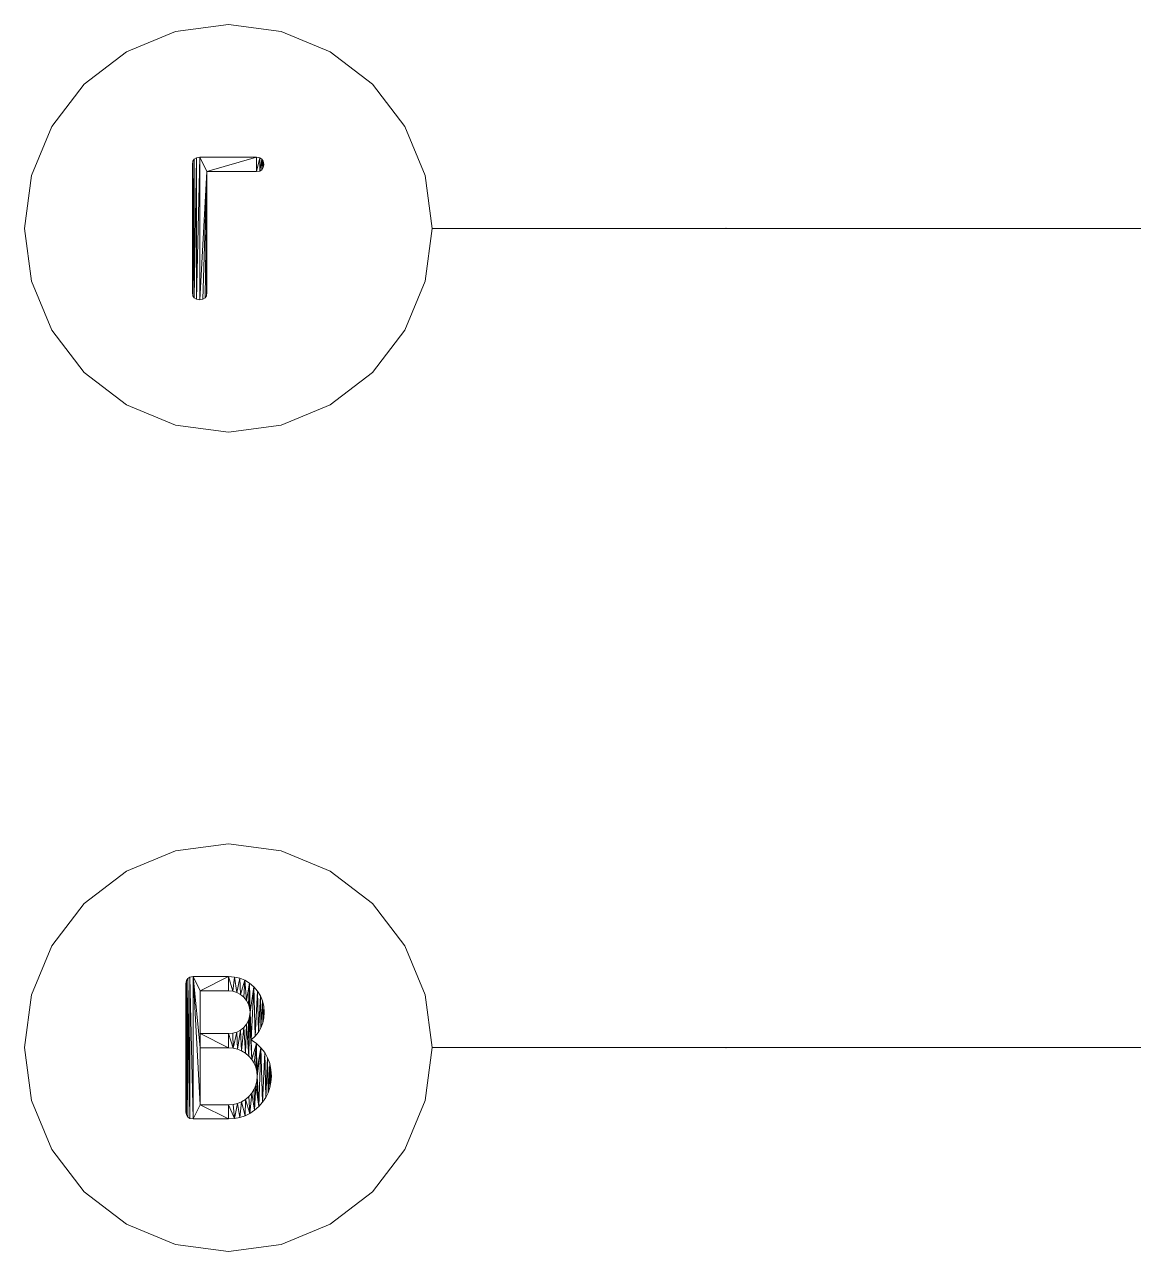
# Model space of a CAD drawing. Header units: millimetres. Extents: x 1039 to 86168, y -97507 to 20336.
# Drawn here: x 1159 to 3879, y 11231 to 14241 of the extents above; entities that cross this region are included whole.
import ezdxf

# ---------------------------------------------------------------- set-up
doc = ezdxf.new("R2010")
doc.units = ezdxf.units.MM
doc.header["$MEASUREMENT"] = 0
doc.layers.add('Элемент Модели - Оси', color=7, linetype='Continuous')
doc.layers.add('Элемент Модели - Оси_Ном._пера__1', color=7, linetype='Continuous', lineweight=15)
doc.layers.add('Элемент Модели - Оси_Ном._пера__7', color=7, linetype='Continuous', lineweight=15)

# ---------------------------------------------------------------- blocks, each defined once
blk = doc.blocks.new('Объект_13F5B3D3-A604-4DFE-B9D2-FF72E2AA5D62')
at = {"layer": 'Элемент Модели - Оси_Ном._пера__1', "color": 7, "lineweight": 15}
for p, q in [((2159, 11730.8), (2879.8, 11730.8)), ((2879.8, 11730.8), (13587.9, 11730.8))]:
    blk.add_line(p, q, dxfattribs=at)
blk.add_point((2879.8, 11730.8), dxfattribs=at)
at = {"layer": 'Элемент Модели - Оси_Ном._пера__7', "color": 7, "lineweight": 15}
for p, q in [((1529.6, 12213.7), (1659, 12230.8)), ((1659, 12230.8), (1788.4, 12213.7)), ((1409, 12163.8), (1529.6, 12213.7)), ((1788.4, 12213.7), (1909, 12163.8)), ((1305.5, 12084.3), (1409, 12163.8)), ((1909, 12163.8), (2012.6, 12084.3)), ((1226, 11980.8), (1305.5, 12084.3)), ((2012.6, 12084.3), (2092.1, 11980.8)), ((1176.1, 11860.2), (1226, 11980.8)), ((2092.1, 11980.8), (2142, 11860.2)), ((1159, 11730.8), (1176.1, 11860.2)), ((2142, 11860.2), (2159, 11730.8)), ((1176.1, 11601.4), (1159, 11730.8)), ((2159, 11730.8), (2142, 11601.4)), ((2159, 11730.8), (2142, 11601.4)), ((1226, 11480.8), (1176.1, 11601.4)), ((2142, 11601.4), (2092.1, 11480.8)), ((2142, 11601.4), (2092.1, 11480.8)), ((1305.5, 11377.2), (1226, 11480.8)), ((2092.1, 11480.8), (2012.6, 11377.2)), ((2092.1, 11480.8), (2012.6, 11377.2)), ((1409, 11297.8), (1305.5, 11377.2)), ((2012.6, 11377.2), (1909, 11297.8)), ((1529.6, 11247.8), (1409, 11297.8)), ((1909, 11297.8), (1788.4, 11247.8)), ((1659, 11230.8), (1529.6, 11247.8)), ((1788.4, 11247.8), (1659, 11230.8))]:
    blk.add_line(p, q, dxfattribs=at)
at = {"layer": 'Элемент Модели - Оси', "lineweight": 0}
mesh = blk.add_polyface(dxfattribs=at)
corners = [(1714.7, 11749.7), (1727.9, 11740.7), (1739, 11730.4), (1748.1, 11718.8), (1755.2, 11706.1), (1760.3, 11692.1), (1763.3, 11677), (1764.4, 11660.6), (1763.5, 11646.4), (1760.9, 11633), (1756.7, 11620.3), (1750.7, 11608.3), (1743, 11597.1), (1733.7, 11586.5), (1723.1, 11577.1), (1711.8, 11569.4), (1699.8, 11563.5), (1687.1, 11559.2), (1673.7, 11556.6), (1659.6, 11555.8), (1572.4, 11555.8), (1564.7, 11556.9), (1559.3, 11560.1), (1556, 11565.6), (1554.9, 11573.2), (1554.9, 11887.6), (1556, 11895.2), (1559.3, 11900.7), (1564.7, 11904), (1572.4, 11905.1), (1659.7, 11905.1), (1673.9, 11904), (1687.3, 11901), (1699.7, 11896), (1711.2, 11888.9), (1721.7, 11879.8), (1730.8, 11869.2), (1737.9, 11857.7), (1743, 11845.3), (1746, 11832), (1747, 11817.7), (1746.1, 11804.2), (1743.4, 11791.6), (1738.9, 11779.8), (1732.7, 11768.9), (1724.6, 11758.9), (1589.9, 11870.1), (1589.9, 11765.2), (1659.7, 11765.2), (1670.1, 11766.2), (1679.8, 11769.1), (1688.6, 11773.9), (1696.7, 11780.6), (1703.4, 11788.7), (1708.2, 11797.5), (1711.1, 11807.2), (1712.1, 11817.7), (1711.1, 11828.1), (1708.2, 11837.8), (1703.4, 11846.7), (1696.7, 11854.7), (1688.6, 11861.5), (1679.8, 11866.3), (1670.1, 11869.1), (1659.7, 11870.1), (1589.9, 11730.3), (1589.9, 11590.7), (1659.6, 11590.7), (1671, 11591.5), (1681.6, 11594), (1691.5, 11598), (1700.7, 11603.7), (1709.2, 11611), (1716.5, 11619.4), (1722.1, 11628.6), (1726.2, 11638.5), (1728.6, 11649.1), (1729.4, 11660.5), (1728.6, 11671.9), (1726.2, 11682.5), (1722.1, 11692.4), (1716.5, 11701.6), (1709.2, 11710.1), (1700.7, 11717.3), (1691.5, 11723), (1681.6, 11727), (1671, 11729.5), (1659.6, 11730.3)]
mesh.append_faces([[corners[k] for k in face] for face in [(25, 23, 24)]], dxfattribs={"vtx0": -1, "color": 1})
mesh.append_faces([[corners[k] for k in face] for face in [(2, 13, 77), (35, 0, 56), (56, 0, 81), (29, 46, 65), (29, 66, 20)]], dxfattribs={"vtx0": -1, "vtx1": -1, "vtx2": -1, "color": 1})
mesh.append_faces([[corners[k] for k in face] for face in [(6, 8, 9), (5, 9, 10), (4, 10, 11), (39, 41, 42), (3, 11, 12), (38, 42, 43), (2, 12, 13), (37, 43, 44), (2, 77, 78), (1, 78, 79), (36, 44, 45), (75, 13, 14), (1, 79, 80), (1, 80, 81), (35, 45, 0), (73, 14, 15), (34, 56, 57), (55, 81, 82), (34, 57, 58), (34, 58, 59), (53, 82, 83), (71, 15, 16), (33, 59, 60), (52, 83, 84), (33, 60, 61), (70, 16, 17), (51, 84, 85), (32, 61, 62), (69, 17, 18), (50, 85, 86), (31, 62, 63), (30, 63, 64), (48, 86, 87), (67, 18, 19), (30, 64, 46), (47, 87, 65), (29, 65, 66), (66, 19, 20), (28, 20, 21), (27, 21, 22), (26, 22, 23)]], dxfattribs={"vtx0": -1, "vtx2": -1, "color": 1})
mesh.append_faces([[corners[k] for k in face] for face in [(5, 6, 9), (4, 5, 10), (3, 4, 11), (38, 39, 42), (2, 3, 12), (37, 38, 43), (36, 37, 44), (76, 77, 13), (1, 2, 78), (75, 76, 13), (74, 75, 14), (35, 36, 45), (73, 74, 14), (0, 1, 81), (34, 35, 56), (55, 56, 81), (72, 73, 15), (54, 55, 82), (53, 54, 82), (71, 72, 15), (33, 34, 59), (52, 53, 83), (70, 71, 16), (51, 52, 84), (32, 33, 61), (69, 70, 17), (50, 51, 85), (31, 32, 62), (68, 69, 18), (49, 50, 86), (30, 31, 63), (48, 49, 86), (67, 68, 18), (47, 48, 87), (66, 67, 19), (29, 30, 46), (28, 29, 20), (27, 28, 21), (26, 27, 22), (25, 26, 23)]], dxfattribs={"vtx1": -1, "vtx2": -1, "color": 1})
mesh.append_faces([[corners[k] for k in face] for face in [(6, 7, 8), (39, 40, 41)]], dxfattribs={"vtx2": -1, "color": 1})
blk = doc.blocks.new('Объект_670FE25F-8CEF-42B1-93BB-5AF40D0E32D0')
at = {"layer": 'Элемент Модели - Оси_Ном._пера__1', "color": 7, "lineweight": 15}
for p, q in [((2159, 13740.8), (2879.8, 13740.8)), ((2879.8, 13740.8), (13587.9, 13740.8))]:
    blk.add_line(p, q, dxfattribs=at)
blk.add_point((2879.8, 13740.8), dxfattribs=at)
at = {"layer": 'Элемент Модели - Оси_Ном._пера__7', "color": 7, "lineweight": 15}
for p, q in [((1529.6, 14223.7), (1659, 14240.8)), ((1659, 14240.8), (1788.4, 14223.7)), ((1409, 14173.8), (1529.6, 14223.7)), ((1788.4, 14223.7), (1909, 14173.8)), ((1305.5, 14094.3), (1409, 14173.8)), ((1909, 14173.8), (2012.6, 14094.3)), ((1226, 13990.8), (1305.5, 14094.3)), ((2012.6, 14094.3), (2092.1, 13990.8)), ((1176.1, 13870.2), (1226, 13990.8)), ((2092.1, 13990.8), (2142, 13870.2)), ((1159, 13740.8), (1176.1, 13870.2)), ((2142, 13870.2), (2159, 13740.8)), ((1176.1, 13611.4), (1159, 13740.8)), ((2159, 13740.8), (2142, 13611.4)), ((2159, 13740.8), (2142, 13611.4)), ((1226, 13490.8), (1176.1, 13611.4)), ((2142, 13611.4), (2092.1, 13490.8)), ((2142, 13611.4), (2092.1, 13490.8)), ((1305.5, 13387.2), (1226, 13490.8)), ((2092.1, 13490.8), (2012.6, 13387.2)), ((2092.1, 13490.8), (2012.6, 13387.2)), ((1409, 13307.8), (1305.5, 13387.2)), ((2012.6, 13387.2), (1909, 13307.8)), ((1529.6, 13257.8), (1409, 13307.8)), ((1909, 13307.8), (1788.4, 13257.8)), ((1659, 13240.8), (1529.6, 13257.8)), ((1788.4, 13257.8), (1659, 13240.8))]:
    blk.add_line(p, q, dxfattribs=at)
at = {"layer": 'Элемент Модели - Оси', "lineweight": 0}
mesh = blk.add_polyface(dxfattribs=at)
corners = [(1606.1, 13880.1), (1606.1, 13583.2), (1605, 13575.6), (1601.7, 13570.1), (1596.3, 13566.9), (1588.6, 13565.8), (1581, 13566.9), (1575.5, 13570.1), (1572.2, 13575.6), (1571.2, 13583.2), (1571.2, 13897.6), (1572.2, 13905.2), (1575.5, 13910.7), (1581, 13914), (1588.6, 13915.1), (1728.2, 13915.1), (1735.8, 13914), (1741.3, 13910.7), (1744.6, 13905.2), (1745.7, 13897.6), (1744.6, 13889.9), (1741.3, 13884.5), (1735.8, 13881.2), (1728.2, 13880.1)]
mesh.append_faces([[corners[k] for k in face] for face in [(10, 8, 9)]], dxfattribs={"vtx0": -1, "color": 1})
mesh.append_faces([[corners[k] for k in face] for face in [(14, 0, 5)]], dxfattribs={"vtx0": -1, "vtx1": -1, "vtx2": -1, "color": 1})
mesh.append_faces([[corners[k] for k in face] for face in [(17, 20, 21), (17, 21, 22), (16, 22, 23), (15, 23, 0), (0, 2, 3), (0, 3, 4), (0, 4, 5), (14, 5, 6), (13, 6, 7), (11, 7, 8)]], dxfattribs={"vtx0": -1, "vtx2": -1, "color": 1})
mesh.append_faces([[corners[k] for k in face] for face in [(17, 18, 20), (16, 17, 22), (15, 16, 23), (14, 15, 0), (13, 14, 6), (12, 13, 7), (11, 12, 7), (10, 11, 8)]], dxfattribs={"vtx1": -1, "vtx2": -1, "color": 1})
mesh.append_faces([[corners[k] for k in face] for face in [(18, 19, 20), (0, 1, 2)]], dxfattribs={"vtx2": -1, "color": 1})

msp = doc.modelspace()

# ---------------------------------------------------------------- block references
at = {"layer": 'Элемент Модели - Оси', "color": 8, "linetype": 'Continuous', "lineweight": 15}
for name in ['Объект_670FE25F-8CEF-42B1-93BB-5AF40D0E32D0', 'Объект_13F5B3D3-A604-4DFE-B9D2-FF72E2AA5D62']:
    msp.add_blockref(name, (0, 0), dxfattribs=at)

doc.saveas('drawing.dxf')
